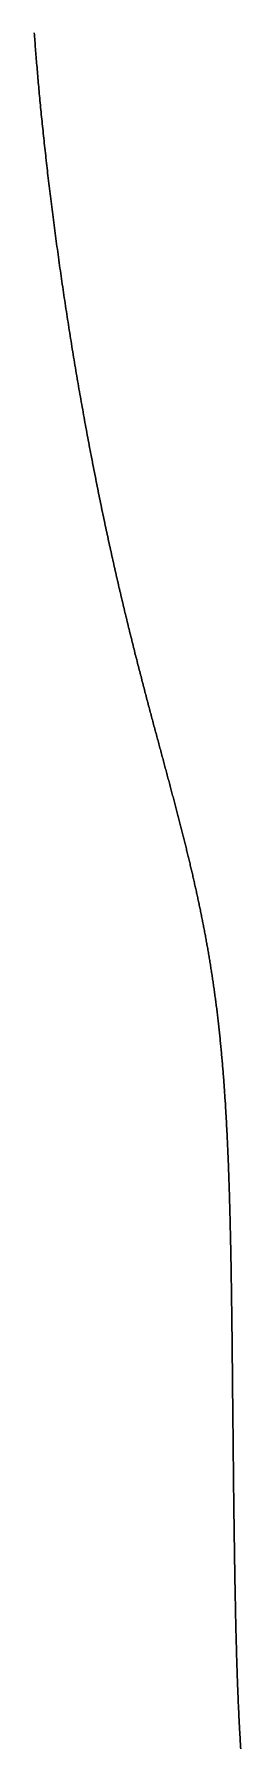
# Model space of a CAD drawing. Header units: inches. Extents: x 130170 to 284068, y 377793 to 804530.
# Drawn here: x 253693.4 to 253701.9, y 737990.1 to 738060.6 of the extents above; entities that cross this region are included whole.
import ezdxf

# ---------------------------------------------------------------- set-up
doc = ezdxf.new("R2010")
doc.units = ezdxf.units.IN
doc.header["$MEASUREMENT"] = 0
doc.layers.add('muni_il', color=7, linetype='Continuous')

msp = doc.modelspace()

# ---------------------------------------------------------------- linework, layer by layer
at = {"layer": 'muni_il'}
for points in [[(253693.411, 738060.685), (253693.417, 738060.605), (253693.422, 738060.525), (253693.428, 738060.444), (253693.434, 738060.363), (253693.441, 738060.281), (253693.447, 738060.199), (253693.453, 738060.117), (253693.46, 738060.034), (253693.466, 738059.95), (253693.473, 738059.866), (253693.479, 738059.782), (253693.486, 738059.697), (253693.493, 738059.611), (253693.5, 738059.526), (253693.507, 738059.439), (253693.514, 738059.353), (253693.522, 738059.265), (253693.529, 738059.178), (253693.537, 738059.09), (253693.544, 738059.001), (253693.552, 738058.912), (253693.56, 738058.823), (253693.568, 738058.733), (253693.576, 738058.643), (253693.584, 738058.552), (253693.592, 738058.461), (253693.6, 738058.369), (253693.609, 738058.277), (253693.617, 738058.184), (253693.626, 738058.092), (253693.635, 738057.998), (253693.644, 738057.905), (253693.653, 738057.81), (253693.662, 738057.716), (253693.671, 738057.621), (253693.68, 738057.525), (253693.69, 738057.43), (253693.699, 738057.334), (253693.709, 738057.237), (253693.718, 738057.14), (253693.728, 738057.043), (253693.738, 738056.945), (253693.748, 738056.847), (253693.758, 738056.748), (253693.769, 738056.649), (253693.779, 738056.55), (253693.79, 738056.451), (253693.8, 738056.35), (253693.811, 738056.25), (253693.822, 738056.149), (253693.833, 738056.049), (253693.844, 738055.947), (253693.855, 738055.845), (253693.866, 738055.743), (253693.878, 738055.641), (253693.889, 738055.538), (253693.901, 738055.435), (253693.912, 738055.332), (253693.924, 738055.228), (253693.936, 738055.124), (253693.948, 738055.02), (253693.96, 738054.916), (253693.973, 738054.811), (253693.985, 738054.706), (253693.997, 738054.6), (253694.01, 738054.495), (253694.023, 738054.389), (253694.036, 738054.283), (253694.048, 738054.176), (253694.061, 738054.07), (253694.075, 738053.963), (253694.088, 738053.856), (253694.101, 738053.748), (253694.114, 738053.641), (253694.128, 738053.533), (253694.142, 738053.425), (253694.155, 738053.317), (253694.169, 738053.208), (253694.183, 738053.1), (253694.197, 738052.991), (253694.211, 738052.882), (253694.225, 738052.773), (253694.24, 738052.663), (253694.254, 738052.554), (253694.269, 738052.444), (253694.283, 738052.334), (253694.298, 738052.224), (253694.313, 738052.114), (253694.328, 738052.004), (253694.343, 738051.894), (253694.358, 738051.783), (253694.373, 738051.673), (253694.388, 738051.562), (253694.404, 738051.452), (253694.419, 738051.341), (253694.435, 738051.23), (253694.45, 738051.119), (253694.466, 738051.008), (253694.482, 738050.897), (253694.498, 738050.785), (253694.514, 738050.674), (253694.53, 738050.563), (253694.546, 738050.452), (253694.562, 738050.34), (253694.578, 738050.229), (253694.595, 738050.118), (253694.611, 738050.006), (253694.628, 738049.895), (253694.644, 738049.783), (253694.661, 738049.672), (253694.678, 738049.56), (253694.695, 738049.449), (253694.712, 738049.338), (253694.729, 738049.226), (253694.746, 738049.115), (253694.763, 738049.004), (253694.78, 738048.893), (253694.797, 738048.782), (253694.815, 738048.671), (253694.832, 738048.56), (253694.849, 738048.449), (253694.867, 738048.338), (253694.885, 738048.227), (253694.902, 738048.116), (253694.92, 738048.006), (253694.938, 738047.895), (253694.956, 738047.785), (253694.974, 738047.675), (253694.992, 738047.565), (253695.009, 738047.455), (253695.028, 738047.345), (253695.046, 738047.235), (253695.064, 738047.126), (253695.082, 738047.016), (253695.1, 738046.907), (253695.119, 738046.798), (253695.137, 738046.689), (253695.156, 738046.58), (253695.174, 738046.471), (253695.193, 738046.363), (253695.211, 738046.255), (253695.23, 738046.147), (253695.248, 738046.039), (253695.267, 738045.931), (253695.286, 738045.823), (253695.304, 738045.716), (253695.323, 738045.609), (253695.342, 738045.502), (253695.361, 738045.396), (253695.38, 738045.289), (253695.399, 738045.183), (253695.418, 738045.077), (253695.437, 738044.971), (253695.456, 738044.866), (253695.475, 738044.761), (253695.494, 738044.656), (253695.513, 738044.551), (253695.532, 738044.446), (253695.551, 738044.342), (253695.571, 738044.238), (253695.59, 738044.135), (253695.609, 738044.031), (253695.628, 738043.928), (253695.648, 738043.825), (253695.667, 738043.722), (253695.686, 738043.62), (253695.706, 738043.518), (253695.725, 738043.416), (253695.745, 738043.315), (253695.764, 738043.213), (253695.783, 738043.112), (253695.803, 738043.012), (253695.822, 738042.911), (253695.842, 738042.811), (253695.861, 738042.712), (253695.881, 738042.612), (253695.9, 738042.513), (253695.92, 738042.414), (253695.939, 738042.316), (253695.959, 738042.217), (253695.978, 738042.12), (253695.998, 738042.022), (253696.017, 738041.925), (253696.037, 738041.828), (253696.056, 738041.731), (253696.076, 738041.635), (253696.095, 738041.539), (253696.115, 738041.443), (253696.135, 738041.348), (253696.154, 738041.253), (253696.174, 738041.158), (253696.193, 738041.064), (253696.213, 738040.97), (253696.232, 738040.876), (253696.252, 738040.782), (253696.272, 738040.689), (253696.291, 738040.597), (253696.311, 738040.504), (253696.33, 738040.412), (253696.35, 738040.32), (253696.369, 738040.229), (253696.389, 738040.138), (253696.408, 738040.047), (253696.428, 738039.957), (253696.447, 738039.866), (253696.467, 738039.777), (253696.486, 738039.687), (253696.506, 738039.598), (253696.525, 738039.509), (253696.545, 738039.421), (253696.564, 738039.333), (253696.583, 738039.245), (253696.603, 738039.158), (253696.622, 738039.07), (253696.641, 738038.984), (253696.661, 738038.897), (253696.68, 738038.811), (253696.7, 738038.725), (253696.719, 738038.64), (253696.738, 738038.555), (253696.757, 738038.47), (253696.777, 738038.385), (253696.796, 738038.301), (253696.815, 738038.217), (253696.834, 738038.134), (253696.853, 738038.05), (253696.873, 738037.967), (253696.892, 738037.885), (253696.911, 738037.803), (253696.93, 738037.72), (253696.949, 738037.639), (253696.968, 738037.557), (253696.987, 738037.477), (253697.006, 738037.396), (253697.025, 738037.315), (253697.044, 738037.235), (253697.063, 738037.155), (253697.082, 738037.076), (253697.101, 738036.997), (253697.12, 738036.918), (253697.138, 738036.839), (253697.157, 738036.761), (253697.176, 738036.683), (253697.195, 738036.605), (253697.214, 738036.528), (253697.232, 738036.451), (253697.251, 738036.374), (253697.27, 738036.298), (253697.288, 738036.221), (253697.307, 738036.145), (253697.325, 738036.07), (253697.344, 738035.994), (253697.362, 738035.919), (253697.381, 738035.844), (253697.4, 738035.77), (253697.418, 738035.696), (253697.436, 738035.622), (253697.455, 738035.548), (253697.473, 738035.475), (253697.491, 738035.401), (253697.51, 738035.328), (253697.528, 738035.256), (253697.546, 738035.183), (253697.564, 738035.111), (253697.582, 738035.039), (253697.601, 738034.968), (253697.619, 738034.897), (253697.637, 738034.825), (253697.655, 738034.755), (253697.673, 738034.684), (253697.691, 738034.614), (253697.709, 738034.544), (253697.727, 738034.474), (253697.745, 738034.404), (253697.762, 738034.335), (253697.78, 738034.266), (253697.798, 738034.197), (253697.816, 738034.128), (253697.833, 738034.06), (253697.851, 738033.992), (253697.869, 738033.924), (253697.886, 738033.856), (253697.904, 738033.789), (253697.921, 738033.721), (253697.939, 738033.654), (253697.956, 738033.588), (253697.974, 738033.521), (253697.991, 738033.455), (253698.009, 738033.389), (253698.026, 738033.323), (253698.043, 738033.257), (253698.06, 738033.191), (253698.078, 738033.126), (253698.095, 738033.061), (253698.112, 738032.996), (253698.129, 738032.931), (253698.146, 738032.867), (253698.163, 738032.803), (253698.18, 738032.739), (253698.197, 738032.675), (253698.214, 738032.611), (253698.231, 738032.548), (253698.248, 738032.484), (253698.265, 738032.421), (253698.281, 738032.358), (253698.298, 738032.296), (253698.315, 738032.233), (253698.331, 738032.171), (253698.348, 738032.109), (253698.365, 738032.047), (253698.381, 738031.985), (253698.398, 738031.923), (253698.414, 738031.862), (253698.43, 738031.8), (253698.447, 738031.739), (253698.463, 738031.678), (253698.48, 738031.618), (253698.496, 738031.557), (253698.512, 738031.497), (253698.528, 738031.436), (253698.544, 738031.376), (253698.561, 738031.316), (253698.577, 738031.256), (253698.593, 738031.197), (253698.609, 738031.137), (253698.625, 738031.078), (253698.64, 738031.019), (253698.656, 738030.96), (253698.672, 738030.901), (253698.688, 738030.842), (253698.704, 738030.784), (253698.719, 738030.725), (253698.735, 738030.667), (253698.751, 738030.609), (253698.766, 738030.551), (253698.782, 738030.493), (253698.797, 738030.435), (253698.813, 738030.377), (253698.828, 738030.32), (253698.843, 738030.263), (253698.859, 738030.205), (253698.874, 738030.148), (253698.889, 738030.092), (253698.904, 738030.035), (253698.919, 738029.978), (253698.935, 738029.921), (253698.95, 738029.865), (253698.965, 738029.809), (253698.98, 738029.752), (253698.995, 738029.696), (253699.009, 738029.64), (253699.024, 738029.584), (253699.039, 738029.529), (253699.054, 738029.473), (253699.069, 738029.418), (253699.083, 738029.362), (253699.098, 738029.307), (253699.113, 738029.252), (253699.127, 738029.197), (253699.142, 738029.142), (253699.156, 738029.087), (253699.171, 738029.032), (253699.185, 738028.977), (253699.199, 738028.923), (253699.214, 738028.868), (253699.228, 738028.814), (253699.242, 738028.759), (253699.256, 738028.705), (253699.27, 738028.651), (253699.284, 738028.597), (253699.298, 738028.543), (253699.312, 738028.489), (253699.326, 738028.436), (253699.34, 738028.382), (253699.354, 738028.328), (253699.368, 738028.275), (253699.382, 738028.221), (253699.395, 738028.168), (253699.409, 738028.115), (253699.423, 738028.061), (253699.436, 738028.008), (253699.45, 738027.955), (253699.463, 738027.902), (253699.477, 738027.849), (253699.49, 738027.796), (253699.504, 738027.743), (253699.517, 738027.691), (253699.53, 738027.638), (253699.544, 738027.585), (253699.557, 738027.533), (253699.57, 738027.48), (253699.583, 738027.428), (253699.596, 738027.375), (253699.609, 738027.323), (253699.622, 738027.271), (253699.635, 738027.218), (253699.648, 738027.166), (253699.661, 738027.114), (253699.674, 738027.062), (253699.686, 738027.01), (253699.699, 738026.958), (253699.712, 738026.906), (253699.724, 738026.854), (253699.737, 738026.802), (253699.749, 738026.75), (253699.762, 738026.698), (253699.774, 738026.647), (253699.787, 738026.595), (253699.799, 738026.543), (253699.812, 738026.491), (253699.824, 738026.44), (253699.836, 738026.388), (253699.848, 738026.336), (253699.86, 738026.285), (253699.873, 738026.233), (253699.885, 738026.182), (253699.897, 738026.13), (253699.908, 738026.079), (253699.921, 738026.027), (253699.932, 738025.975), (253699.944, 738025.924), (253699.956, 738025.873), (253699.968, 738025.821), (253699.98, 738025.77), (253699.991, 738025.718), (253700.003, 738025.667), (253700.014, 738025.615), (253700.026, 738025.564), (253700.037, 738025.512), (253700.049, 738025.461), (253700.06, 738025.409), (253700.072, 738025.358), (253700.083, 738025.306), (253700.094, 738025.255), (253700.106, 738025.203), (253700.117, 738025.152), (253700.128, 738025.1), (253700.139, 738025.049), (253700.15, 738024.997), (253700.161, 738024.945), (253700.172, 738024.894), (253700.183, 738024.842), (253700.194, 738024.791), (253700.205, 738024.739), (253700.215, 738024.687), (253700.226, 738024.636), (253700.237, 738024.584), (253700.248, 738024.532), (253700.258, 738024.48), (253700.269, 738024.428), (253700.279, 738024.376), (253700.29, 738024.324), (253700.3, 738024.272), (253700.311, 738024.22), (253700.321, 738024.168), (253700.332, 738024.116), (253700.342, 738024.064), (253700.352, 738024.012), (253700.362, 738023.959), (253700.372, 738023.907), (253700.383, 738023.855), (253700.393, 738023.802), (253700.403, 738023.75), (253700.413, 738023.697), (253700.423, 738023.644), (253700.432, 738023.592), (253700.442, 738023.539), (253700.452, 738023.486), (253700.462, 738023.433), (253700.472, 738023.38), (253700.481, 738023.327), (253700.491, 738023.274), (253700.5, 738023.221), (253700.51, 738023.167), (253700.519, 738023.114), (253700.529, 738023.061), (253700.538, 738023.007), (253700.548, 738022.953), (253700.557, 738022.9), (253700.566, 738022.846), (253700.575, 738022.792), (253700.585, 738022.738), (253700.594, 738022.684), (253700.603, 738022.63), (253700.612, 738022.576), (253700.621, 738022.521), (253700.63, 738022.467), (253700.639, 738022.412), (253700.648, 738022.357), (253700.656, 738022.303), (253700.665, 738022.248), (253700.674, 738022.193), (253700.683, 738022.137), (253700.691, 738022.082), (253700.7, 738022.027), (253700.709, 738021.971), (253700.717, 738021.916), (253700.726, 738021.86), (253700.734, 738021.804), (253700.742, 738021.748), (253700.751, 738021.692), (253700.759, 738021.636), (253700.767, 738021.579), (253700.775, 738021.523), (253700.784, 738021.466), (253700.792, 738021.409), (253700.8, 738021.352), (253700.808, 738021.295), (253700.816, 738021.238), (253700.824, 738021.181), (253700.831, 738021.123), (253700.839, 738021.066), (253700.847, 738021.008), (253700.855, 738020.95), (253700.862, 738020.892), (253700.87, 738020.833), (253700.878, 738020.775), (253700.885, 738020.716), (253700.893, 738020.658), (253700.9, 738020.599), (253700.908, 738020.54), (253700.915, 738020.481), (253700.922, 738020.421), (253700.929, 738020.362), (253700.937, 738020.302), (253700.944, 738020.242), (253700.951, 738020.182), (253700.958, 738020.122), (253700.965, 738020.061), (253700.972, 738020), (253700.979, 738019.94), (253700.986, 738019.879), (253700.993, 738019.818), (253700.999, 738019.756), (253701.006, 738019.695), (253701.013, 738019.633), (253701.019, 738019.571), (253701.026, 738019.509), (253701.033, 738019.447), (253701.039, 738019.384), (253701.045, 738019.321), (253701.052, 738019.259), (253701.058, 738019.195), (253701.064, 738019.132), (253701.071, 738019.069), (253701.077, 738019.005), (253701.083, 738018.941), (253701.089, 738018.877), (253701.095, 738018.813), (253701.101, 738018.748), (253701.107, 738018.684), (253701.113, 738018.619), (253701.119, 738018.554), (253701.125, 738018.488), (253701.131, 738018.423), (253701.136, 738018.357), (253701.142, 738018.291), (253701.147, 738018.225), (253701.153, 738018.158), (253701.159, 738018.092), (253701.164, 738018.025), (253701.169, 738017.958), (253701.175, 738017.891), (253701.18, 738017.823), (253701.185, 738017.755), (253701.191, 738017.687), (253701.196, 738017.619), (253701.201, 738017.551), (253701.206, 738017.482), (253701.211, 738017.413), (253701.216, 738017.344), (253701.221, 738017.275), (253701.226, 738017.205), (253701.231, 738017.136), (253701.236, 738017.066), (253701.24, 738016.995), (253701.245, 738016.925), (253701.25, 738016.854), (253701.254, 738016.783), (253701.259, 738016.712), (253701.264, 738016.641), (253701.268, 738016.569), (253701.272, 738016.497), (253701.277, 738016.425), (253701.281, 738016.353), (253701.285, 738016.281), (253701.29, 738016.208), (253701.294, 738016.135), (253701.298, 738016.062), (253701.302, 738015.988), (253701.306, 738015.914), (253701.31, 738015.841), (253701.314, 738015.766), (253701.318, 738015.692), (253701.322, 738015.618), (253701.326, 738015.543), (253701.33, 738015.468), (253701.333, 738015.392), (253701.337, 738015.317), (253701.341, 738015.241), (253701.344, 738015.165), (253701.348, 738015.089), (253701.352, 738015.013), (253701.355, 738014.936), (253701.359, 738014.859), (253701.362, 738014.782), (253701.365, 738014.705), (253701.369, 738014.627), (253701.372, 738014.549), (253701.375, 738014.472), (253701.378, 738014.393), (253701.382, 738014.315), (253701.385, 738014.237), (253701.388, 738014.158), (253701.391, 738014.079), (253701.394, 738013.999), (253701.397, 738013.92), (253701.4, 738013.84), (253701.403, 738013.761), (253701.405, 738013.681), (253701.408, 738013.6), (253701.411, 738013.52), (253701.414, 738013.439), (253701.416, 738013.358), (253701.419, 738013.277), (253701.422, 738013.196), (253701.424, 738013.115), (253701.427, 738013.033), (253701.429, 738012.951), (253701.432, 738012.869), (253701.434, 738012.787), (253701.437, 738012.705), (253701.439, 738012.622), (253701.441, 738012.54), (253701.444, 738012.457), (253701.446, 738012.374), (253701.448, 738012.291), (253701.451, 738012.207), (253701.453, 738012.124), (253701.455, 738012.04), (253701.457, 738011.956), (253701.459, 738011.872), (253701.461, 738011.788), (253701.463, 738011.704), (253701.465, 738011.62), (253701.467, 738011.535), (253701.469, 738011.45), (253701.471, 738011.365), (253701.473, 738011.28), (253701.475, 738011.195), (253701.477, 738011.11), (253701.479, 738011.025), (253701.48, 738010.939), (253701.482, 738010.854), (253701.484, 738010.768), (253701.486, 738010.682), (253701.487, 738010.596), (253701.489, 738010.51), (253701.491, 738010.424), (253701.492, 738010.338), (253701.494, 738010.251), (253701.495, 738010.165), (253701.497, 738010.079), (253701.499, 738009.992), (253701.5, 738009.905), (253701.501, 738009.819), (253701.503, 738009.732), (253701.504, 738009.645), (253701.506, 738009.558), (253701.507, 738009.471), (253701.509, 738009.384), (253701.51, 738009.297), (253701.511, 738009.209), (253701.513, 738009.122), (253701.514, 738009.035), (253701.515, 738008.948), (253701.516, 738008.86), (253701.518, 738008.773), (253701.519, 738008.686), (253701.52, 738008.598), (253701.521, 738008.511), (253701.523, 738008.423), (253701.524, 738008.336), (253701.525, 738008.248), (253701.526, 738008.161), (253701.527, 738008.074), (253701.528, 738007.986), (253701.529, 738007.899), (253701.531, 738007.811), (253701.532, 738007.724), (253701.533, 738007.636), (253701.534, 738007.549), (253701.535, 738007.462), (253701.536, 738007.374), (253701.537, 738007.287), (253701.538, 738007.2), (253701.539, 738007.113), (253701.54, 738007.025), (253701.541, 738006.938), (253701.542, 738006.851), (253701.543, 738006.764), (253701.544, 738006.677), (253701.545, 738006.591), (253701.546, 738006.504), (253701.547, 738006.417), (253701.547, 738006.33), (253701.548, 738006.244), (253701.549, 738006.157), (253701.55, 738006.071), (253701.551, 738005.985), (253701.552, 738005.899), (253701.553, 738005.812), (253701.554, 738005.727), (253701.555, 738005.641), (253701.555, 738005.555), (253701.556, 738005.469), (253701.557, 738005.384), (253701.558, 738005.299), (253701.559, 738005.213), (253701.56, 738005.128), (253701.561, 738005.043), (253701.561, 738004.958), (253701.562, 738004.874), (253701.563, 738004.789), (253701.564, 738004.705), (253701.565, 738004.62), (253701.565, 738004.536), (253701.566, 738004.452), (253701.567, 738004.368), (253701.568, 738004.285), (253701.569, 738004.201), (253701.57, 738004.118), (253701.57, 738004.035), (253701.571, 738003.952), (253701.572, 738003.869), (253701.573, 738003.786), (253701.574, 738003.704), (253701.575, 738003.622), (253701.575, 738003.539), (253701.576, 738003.457), (253701.577, 738003.376), (253701.578, 738003.294), (253701.579, 738003.213), (253701.579, 738003.132), (253701.58, 738003.051), (253701.581, 738002.97), (253701.582, 738002.89), (253701.583, 738002.81), (253701.583, 738002.729), (253701.584, 738002.649), (253701.585, 738002.57), (253701.586, 738002.49), (253701.587, 738002.411), (253701.588, 738002.332), (253701.588, 738002.253), (253701.589, 738002.175), (253701.59, 738002.096), (253701.591, 738002.018), (253701.592, 738001.94), (253701.593, 738001.863), (253701.593, 738001.785), (253701.594, 738001.708), (253701.595, 738001.631), (253701.596, 738001.554), (253701.597, 738001.478), (253701.598, 738001.401), (253701.598, 738001.325), (253701.599, 738001.249), (253701.6, 738001.174), (253701.601, 738001.098), (253701.602, 738001.023), (253701.603, 738000.948), (253701.604, 738000.874), (253701.604, 738000.799), (253701.605, 738000.725), (253701.606, 738000.651), (253701.607, 738000.577), (253701.608, 738000.504), (253701.609, 738000.431), (253701.61, 738000.358), (253701.611, 738000.285), (253701.611, 738000.212), (253701.612, 738000.14), (253701.613, 738000.068), (253701.614, 737999.996), (253701.615, 737999.925), (253701.616, 737999.853), (253701.617, 737999.782), (253701.618, 737999.711), (253701.619, 737999.64), (253701.62, 737999.57), (253701.621, 737999.5), (253701.621, 737999.43), (253701.622, 737999.36), (253701.623, 737999.291), (253701.624, 737999.221), (253701.625, 737999.152), (253701.626, 737999.083), (253701.627, 737999.015), (253701.628, 737998.946), (253701.629, 737998.878), (253701.63, 737998.81), (253701.631, 737998.743), (253701.632, 737998.675), (253701.633, 737998.608), (253701.634, 737998.541), (253701.635, 737998.474), (253701.636, 737998.407), (253701.637, 737998.34), (253701.638, 737998.274), (253701.639, 737998.208), (253701.64, 737998.142), (253701.641, 737998.077), (253701.642, 737998.011), (253701.643, 737997.946), (253701.644, 737997.881), (253701.645, 737997.816), (253701.646, 737997.751), (253701.647, 737997.686), (253701.648, 737997.622), (253701.649, 737997.558), (253701.65, 737997.494), (253701.651, 737997.43), (253701.652, 737997.366), (253701.653, 737997.303), (253701.654, 737997.239), (253701.655, 737997.176), (253701.656, 737997.113), (253701.658, 737997.05), (253701.659, 737996.988), (253701.66, 737996.925), (253701.661, 737996.863), (253701.662, 737996.8), (253701.663, 737996.738), (253701.664, 737996.676), (253701.665, 737996.614), (253701.666, 737996.553), (253701.668, 737996.491), (253701.669, 737996.43), (253701.67, 737996.368), (253701.671, 737996.307), (253701.672, 737996.246), (253701.673, 737996.185), (253701.675, 737996.124), (253701.676, 737996.063), (253701.677, 737996.002), (253701.678, 737995.942), (253701.68, 737995.881), (253701.681, 737995.821), (253701.682, 737995.76), (253701.683, 737995.7), (253701.685, 737995.64), (253701.686, 737995.58), (253701.687, 737995.52), (253701.688, 737995.46), (253701.69, 737995.4), (253701.691, 737995.34), (253701.692, 737995.28), (253701.694, 737995.22), (253701.695, 737995.161), (253701.696, 737995.101), (253701.698, 737995.041), (253701.699, 737994.982), (253701.701, 737994.922), (253701.702, 737994.863), (253701.704, 737994.803), (253701.705, 737994.744), (253701.707, 737994.684), (253701.708, 737994.625), (253701.71, 737994.565), (253701.711, 737994.506), (253701.713, 737994.446), (253701.714, 737994.387), (253701.716, 737994.327), (253701.718, 737994.267), (253701.719, 737994.208), (253701.721, 737994.148), (253701.722, 737994.089), (253701.724, 737994.029), (253701.726, 737993.969), (253701.728, 737993.91), (253701.729, 737993.85), (253701.731, 737993.79), (253701.733, 737993.73), (253701.735, 737993.67), (253701.736, 737993.61), (253701.738, 737993.55), (253701.74, 737993.49), (253701.742, 737993.43), (253701.744, 737993.37), (253701.746, 737993.309), (253701.748, 737993.249), (253701.75, 737993.188), (253701.752, 737993.127), (253701.754, 737993.067), (253701.757, 737993.006), (253701.759, 737992.945), (253701.761, 737992.884), (253701.763, 737992.822), (253701.765, 737992.761), (253701.768, 737992.699), (253701.77, 737992.638), (253701.772, 737992.576), (253701.775, 737992.514), (253701.777, 737992.452), (253701.779, 737992.39), (253701.782, 737992.327), (253701.785, 737992.265), (253701.787, 737992.202), (253701.79, 737992.139), (253701.792, 737992.076), (253701.795, 737992.013), (253701.798, 737991.949), (253701.801, 737991.886), (253701.804, 737991.822), (253701.806, 737991.758), (253701.809, 737991.694), (253701.812, 737991.629), (253701.815, 737991.565), (253701.818, 737991.5), (253701.821, 737991.435), (253701.825, 737991.369), (253701.828, 737991.304), (253701.831, 737991.238), (253701.834, 737991.172), (253701.838, 737991.106), (253701.841, 737991.039), (253701.845, 737990.973), (253701.848, 737990.906), (253701.852, 737990.839), (253701.856, 737990.771), (253701.859, 737990.703), (253701.863, 737990.635), (253701.867, 737990.567), (253701.871, 737990.498), (253701.875, 737990.429), (253701.879, 737990.36), (253701.883, 737990.291), (253701.887, 737990.221), (253701.891, 737990.151), (253701.895, 737990.08)], [(253701.895, 737990.08), (253701.891, 737990.151), (253701.887, 737990.221), (253701.883, 737990.291), (253701.879, 737990.36), (253701.875, 737990.429), (253701.871, 737990.498), (253701.867, 737990.567), (253701.863, 737990.635), (253701.859, 737990.703), (253701.856, 737990.771), (253701.852, 737990.839), (253701.848, 737990.906), (253701.845, 737990.973), (253701.841, 737991.039), (253701.838, 737991.106), (253701.834, 737991.172), (253701.831, 737991.238), (253701.828, 737991.304), (253701.825, 737991.369), (253701.821, 737991.435), (253701.818, 737991.5), (253701.815, 737991.565), (253701.812, 737991.629), (253701.809, 737991.694), (253701.806, 737991.758), (253701.804, 737991.822), (253701.801, 737991.886), (253701.798, 737991.949), (253701.795, 737992.013), (253701.792, 737992.076), (253701.79, 737992.139), (253701.787, 737992.202), (253701.785, 737992.265), (253701.782, 737992.327), (253701.779, 737992.39), (253701.777, 737992.452), (253701.775, 737992.514), (253701.772, 737992.576), (253701.77, 737992.638), (253701.768, 737992.699), (253701.765, 737992.761), (253701.763, 737992.822), (253701.761, 737992.884), (253701.759, 737992.945), (253701.757, 737993.006), (253701.754, 737993.067), (253701.752, 737993.127), (253701.75, 737993.188), (253701.748, 737993.249), (253701.746, 737993.309), (253701.744, 737993.37), (253701.742, 737993.43), (253701.74, 737993.49), (253701.738, 737993.55), (253701.736, 737993.61), (253701.735, 737993.67), (253701.733, 737993.73), (253701.731, 737993.79), (253701.729, 737993.85), (253701.728, 737993.91), (253701.726, 737993.969), (253701.724, 737994.029), (253701.722, 737994.089), (253701.721, 737994.148), (253701.719, 737994.208), (253701.718, 737994.267), (253701.716, 737994.327), (253701.714, 737994.387), (253701.713, 737994.446), (253701.711, 737994.506), (253701.71, 737994.565), (253701.708, 737994.625), (253701.707, 737994.684), (253701.705, 737994.744), (253701.704, 737994.803), (253701.702, 737994.863), (253701.701, 737994.922), (253701.699, 737994.982), (253701.698, 737995.041), (253701.696, 737995.101), (253701.695, 737995.161), (253701.694, 737995.22), (253701.692, 737995.28), (253701.691, 737995.34), (253701.69, 737995.4), (253701.688, 737995.46), (253701.687, 737995.52), (253701.686, 737995.58), (253701.685, 737995.64), (253701.683, 737995.7), (253701.682, 737995.76), (253701.681, 737995.821), (253701.68, 737995.881), (253701.678, 737995.942), (253701.677, 737996.002), (253701.676, 737996.063), (253701.675, 737996.124), (253701.673, 737996.185), (253701.672, 737996.246), (253701.671, 737996.307), (253701.67, 737996.368), (253701.669, 737996.43), (253701.668, 737996.491), (253701.666, 737996.553), (253701.665, 737996.614), (253701.664, 737996.676), (253701.663, 737996.738), (253701.662, 737996.8), (253701.661, 737996.863), (253701.66, 737996.925), (253701.659, 737996.988), (253701.658, 737997.05), (253701.656, 737997.113), (253701.655, 737997.176), (253701.654, 737997.239), (253701.653, 737997.303), (253701.652, 737997.366), (253701.651, 737997.43), (253701.65, 737997.494), (253701.649, 737997.558), (253701.648, 737997.622), (253701.647, 737997.686), (253701.646, 737997.751), (253701.645, 737997.816), (253701.644, 737997.881), (253701.643, 737997.946), (253701.642, 737998.011), (253701.641, 737998.077), (253701.64, 737998.142), (253701.639, 737998.208), (253701.638, 737998.274), (253701.637, 737998.34), (253701.636, 737998.407), (253701.635, 737998.474), (253701.634, 737998.541), (253701.633, 737998.608), (253701.632, 737998.675), (253701.631, 737998.743), (253701.63, 737998.81), (253701.629, 737998.878), (253701.628, 737998.946), (253701.627, 737999.015), (253701.626, 737999.083), (253701.625, 737999.152), (253701.624, 737999.221), (253701.623, 737999.291), (253701.622, 737999.36), (253701.621, 737999.43), (253701.621, 737999.5), (253701.62, 737999.57), (253701.619, 737999.64), (253701.618, 737999.711), (253701.617, 737999.782), (253701.616, 737999.853), (253701.615, 737999.925), (253701.614, 737999.996), (253701.613, 738000.068), (253701.612, 738000.14), (253701.611, 738000.212), (253701.611, 738000.285), (253701.61, 738000.358), (253701.609, 738000.431), (253701.608, 738000.504), (253701.607, 738000.577), (253701.606, 738000.651), (253701.605, 738000.725), (253701.604, 738000.799), (253701.604, 738000.874), (253701.603, 738000.948), (253701.602, 738001.023), (253701.601, 738001.098), (253701.6, 738001.174), (253701.599, 738001.249), (253701.598, 738001.325), (253701.598, 738001.401), (253701.597, 738001.478), (253701.596, 738001.554), (253701.595, 738001.631), (253701.594, 738001.708), (253701.593, 738001.785), (253701.593, 738001.863), (253701.592, 738001.94), (253701.591, 738002.018), (253701.59, 738002.096), (253701.589, 738002.175), (253701.588, 738002.253), (253701.588, 738002.332), (253701.587, 738002.411), (253701.586, 738002.49), (253701.585, 738002.57), (253701.584, 738002.649), (253701.583, 738002.729), (253701.583, 738002.81), (253701.582, 738002.89), (253701.581, 738002.97), (253701.58, 738003.051), (253701.579, 738003.132), (253701.579, 738003.213), (253701.578, 738003.294), (253701.577, 738003.376), (253701.576, 738003.457), (253701.575, 738003.539), (253701.575, 738003.622), (253701.574, 738003.704), (253701.573, 738003.786), (253701.572, 738003.869), (253701.571, 738003.952), (253701.57, 738004.035), (253701.57, 738004.118), (253701.569, 738004.201), (253701.568, 738004.285), (253701.567, 738004.368), (253701.566, 738004.452), (253701.565, 738004.536), (253701.565, 738004.62), (253701.564, 738004.705), (253701.563, 738004.789), (253701.562, 738004.874), (253701.561, 738004.958), (253701.561, 738005.043), (253701.56, 738005.128), (253701.559, 738005.213), (253701.558, 738005.299), (253701.557, 738005.384), (253701.556, 738005.469), (253701.555, 738005.555), (253701.555, 738005.641), (253701.554, 738005.727), (253701.553, 738005.812), (253701.552, 738005.899), (253701.551, 738005.985), (253701.55, 738006.071), (253701.549, 738006.157), (253701.548, 738006.244), (253701.547, 738006.33), (253701.547, 738006.417), (253701.546, 738006.504), (253701.545, 738006.591), (253701.544, 738006.677), (253701.543, 738006.764), (253701.542, 738006.851), (253701.541, 738006.938), (253701.54, 738007.025), (253701.539, 738007.113), (253701.538, 738007.2), (253701.537, 738007.287), (253701.536, 738007.374), (253701.535, 738007.462), (253701.534, 738007.549), (253701.533, 738007.636), (253701.532, 738007.724), (253701.531, 738007.811), (253701.529, 738007.899), (253701.528, 738007.986), (253701.527, 738008.074), (253701.526, 738008.161), (253701.525, 738008.248), (253701.524, 738008.336), (253701.523, 738008.423), (253701.521, 738008.511), (253701.52, 738008.598), (253701.519, 738008.686), (253701.518, 738008.773), (253701.516, 738008.86), (253701.515, 738008.948), (253701.514, 738009.035), (253701.513, 738009.122), (253701.511, 738009.209), (253701.51, 738009.297), (253701.509, 738009.384), (253701.507, 738009.471), (253701.506, 738009.558), (253701.504, 738009.645), (253701.503, 738009.732), (253701.501, 738009.819), (253701.5, 738009.905), (253701.499, 738009.992), (253701.497, 738010.079), (253701.495, 738010.165), (253701.494, 738010.251), (253701.492, 738010.338), (253701.491, 738010.424), (253701.489, 738010.51), (253701.487, 738010.596), (253701.486, 738010.682), (253701.484, 738010.768), (253701.482, 738010.854), (253701.48, 738010.939), (253701.479, 738011.025), (253701.477, 738011.11), (253701.475, 738011.195), (253701.473, 738011.28), (253701.471, 738011.365), (253701.469, 738011.45), (253701.467, 738011.535), (253701.465, 738011.62), (253701.463, 738011.704), (253701.461, 738011.788), (253701.459, 738011.872), (253701.457, 738011.956), (253701.455, 738012.04), (253701.453, 738012.124), (253701.451, 738012.207), (253701.448, 738012.291), (253701.446, 738012.374), (253701.444, 738012.457), (253701.441, 738012.54), (253701.439, 738012.622), (253701.437, 738012.705), (253701.434, 738012.787), (253701.432, 738012.869), (253701.429, 738012.951), (253701.427, 738013.033), (253701.424, 738013.115), (253701.422, 738013.196), (253701.419, 738013.277), (253701.416, 738013.358), (253701.414, 738013.439), (253701.411, 738013.52), (253701.408, 738013.6), (253701.405, 738013.681), (253701.403, 738013.761), (253701.4, 738013.84), (253701.397, 738013.92), (253701.394, 738013.999), (253701.391, 738014.079), (253701.388, 738014.158), (253701.385, 738014.237), (253701.382, 738014.315), (253701.378, 738014.393), (253701.375, 738014.472), (253701.372, 738014.549), (253701.369, 738014.627), (253701.365, 738014.705), (253701.362, 738014.782), (253701.359, 738014.859), (253701.355, 738014.936), (253701.352, 738015.013), (253701.348, 738015.089), (253701.344, 738015.165), (253701.341, 738015.241), (253701.337, 738015.317), (253701.333, 738015.392), (253701.33, 738015.468), (253701.326, 738015.543), (253701.322, 738015.618), (253701.318, 738015.692), (253701.314, 738015.766), (253701.31, 738015.841), (253701.306, 738015.914), (253701.302, 738015.988), (253701.298, 738016.062), (253701.294, 738016.135), (253701.29, 738016.208), (253701.285, 738016.281), (253701.281, 738016.353), (253701.277, 738016.425), (253701.272, 738016.497), (253701.268, 738016.569), (253701.264, 738016.641), (253701.259, 738016.712), (253701.254, 738016.783), (253701.25, 738016.854), (253701.245, 738016.925), (253701.24, 738016.995), (253701.236, 738017.066), (253701.231, 738017.136), (253701.226, 738017.205), (253701.221, 738017.275), (253701.216, 738017.344), (253701.211, 738017.413), (253701.206, 738017.482), (253701.201, 738017.551), (253701.196, 738017.619), (253701.191, 738017.687), (253701.185, 738017.755), (253701.18, 738017.823), (253701.175, 738017.891), (253701.169, 738017.958), (253701.164, 738018.025), (253701.159, 738018.092), (253701.153, 738018.158), (253701.147, 738018.225), (253701.142, 738018.291), (253701.136, 738018.357), (253701.131, 738018.423), (253701.125, 738018.488), (253701.119, 738018.554), (253701.113, 738018.619), (253701.107, 738018.684), (253701.101, 738018.748), (253701.095, 738018.813), (253701.089, 738018.877), (253701.083, 738018.941), (253701.077, 738019.005), (253701.071, 738019.069), (253701.064, 738019.132), (253701.058, 738019.195), (253701.052, 738019.259), (253701.045, 738019.321), (253701.039, 738019.384), (253701.033, 738019.447), (253701.026, 738019.509), (253701.019, 738019.571), (253701.013, 738019.633), (253701.006, 738019.695), (253700.999, 738019.756), (253700.993, 738019.818), (253700.986, 738019.879), (253700.979, 738019.94), (253700.972, 738020), (253700.965, 738020.061), (253700.958, 738020.122), (253700.951, 738020.182), (253700.944, 738020.242), (253700.937, 738020.302), (253700.929, 738020.362), (253700.922, 738020.421), (253700.915, 738020.481), (253700.908, 738020.54), (253700.9, 738020.599), (253700.893, 738020.658), (253700.885, 738020.716), (253700.878, 738020.775), (253700.87, 738020.833), (253700.862, 738020.892), (253700.855, 738020.95), (253700.847, 738021.008), (253700.839, 738021.066), (253700.831, 738021.123), (253700.824, 738021.181), (253700.816, 738021.238), (253700.808, 738021.295), (253700.8, 738021.352), (253700.792, 738021.409), (253700.784, 738021.466), (253700.775, 738021.523), (253700.767, 738021.579), (253700.759, 738021.636), (253700.751, 738021.692), (253700.742, 738021.748), (253700.734, 738021.804), (253700.726, 738021.86), (253700.717, 738021.916), (253700.709, 738021.971), (253700.7, 738022.027), (253700.691, 738022.082), (253700.683, 738022.137), (253700.674, 738022.193), (253700.665, 738022.248), (253700.656, 738022.303), (253700.648, 738022.357), (253700.639, 738022.412), (253700.63, 738022.467), (253700.621, 738022.521), (253700.612, 738022.576), (253700.603, 738022.63), (253700.594, 738022.684), (253700.585, 738022.738), (253700.575, 738022.792), (253700.566, 738022.846), (253700.557, 738022.9), (253700.548, 738022.953), (253700.538, 738023.007), (253700.529, 738023.061), (253700.519, 738023.114), (253700.51, 738023.167), (253700.5, 738023.221), (253700.491, 738023.274), (253700.481, 738023.327), (253700.472, 738023.38), (253700.462, 738023.433), (253700.452, 738023.486), (253700.442, 738023.539), (253700.432, 738023.592), (253700.423, 738023.644), (253700.413, 738023.697), (253700.403, 738023.75), (253700.393, 738023.802), (253700.383, 738023.855), (253700.372, 738023.907), (253700.362, 738023.959), (253700.352, 738024.012), (253700.342, 738024.064), (253700.332, 738024.116), (253700.321, 738024.168), (253700.311, 738024.22), (253700.3, 738024.272), (253700.29, 738024.324), (253700.279, 738024.376), (253700.269, 738024.428), (253700.258, 738024.48), (253700.248, 738024.532), (253700.237, 738024.584), (253700.226, 738024.636), (253700.215, 738024.687), (253700.205, 738024.739), (253700.194, 738024.791), (253700.183, 738024.842), (253700.172, 738024.894), (253700.161, 738024.945), (253700.15, 738024.997), (253700.139, 738025.049), (253700.128, 738025.1), (253700.117, 738025.152), (253700.106, 738025.203), (253700.094, 738025.255), (253700.083, 738025.306), (253700.072, 738025.358), (253700.06, 738025.409), (253700.049, 738025.461), (253700.037, 738025.512), (253700.026, 738025.564), (253700.014, 738025.615), (253700.003, 738025.667), (253699.991, 738025.718), (253699.98, 738025.77), (253699.968, 738025.821), (253699.956, 738025.873), (253699.944, 738025.924), (253699.932, 738025.975), (253699.921, 738026.027), (253699.908, 738026.079), (253699.897, 738026.13), (253699.885, 738026.182), (253699.873, 738026.233), (253699.86, 738026.285), (253699.848, 738026.336), (253699.836, 738026.388), (253699.824, 738026.44), (253699.812, 738026.491), (253699.799, 738026.543), (253699.787, 738026.595), (253699.774, 738026.647), (253699.762, 738026.698), (253699.749, 738026.75), (253699.737, 738026.802), (253699.724, 738026.854), (253699.712, 738026.906), (253699.699, 738026.958), (253699.686, 738027.01), (253699.674, 738027.062), (253699.661, 738027.114), (253699.648, 738027.166), (253699.635, 738027.218), (253699.622, 738027.271), (253699.609, 738027.323), (253699.596, 738027.375), (253699.583, 738027.428), (253699.57, 738027.48), (253699.557, 738027.533), (253699.544, 738027.585), (253699.53, 738027.638), (253699.517, 738027.691), (253699.504, 738027.743), (253699.49, 738027.796), (253699.477, 738027.849), (253699.463, 738027.902), (253699.45, 738027.955), (253699.436, 738028.008), (253699.423, 738028.061), (253699.409, 738028.115), (253699.395, 738028.168), (253699.382, 738028.221), (253699.368, 738028.275), (253699.354, 738028.328), (253699.34, 738028.382), (253699.326, 738028.436), (253699.312, 738028.489), (253699.298, 738028.543), (253699.284, 738028.597), (253699.27, 738028.651), (253699.256, 738028.705), (253699.242, 738028.759), (253699.228, 738028.814), (253699.214, 738028.868), (253699.199, 738028.923), (253699.185, 738028.977), (253699.171, 738029.032), (253699.156, 738029.087), (253699.142, 738029.142), (253699.127, 738029.197), (253699.113, 738029.252), (253699.098, 738029.307), (253699.083, 738029.362), (253699.069, 738029.418), (253699.054, 738029.473), (253699.039, 738029.529), (253699.024, 738029.584), (253699.009, 738029.64), (253698.995, 738029.696), (253698.98, 738029.752), (253698.965, 738029.809), (253698.95, 738029.865), (253698.935, 738029.921), (253698.919, 738029.978), (253698.904, 738030.035), (253698.889, 738030.092), (253698.874, 738030.148), (253698.859, 738030.205), (253698.843, 738030.263), (253698.828, 738030.32), (253698.813, 738030.377), (253698.797, 738030.435), (253698.782, 738030.493), (253698.766, 738030.551), (253698.751, 738030.609), (253698.735, 738030.667), (253698.719, 738030.725), (253698.704, 738030.784), (253698.688, 738030.842), (253698.672, 738030.901), (253698.656, 738030.96), (253698.64, 738031.019), (253698.625, 738031.078), (253698.609, 738031.137), (253698.593, 738031.197), (253698.577, 738031.256), (253698.561, 738031.316), (253698.544, 738031.376), (253698.528, 738031.436), (253698.512, 738031.497), (253698.496, 738031.557), (253698.48, 738031.618), (253698.463, 738031.678), (253698.447, 738031.739), (253698.43, 738031.8), (253698.414, 738031.862), (253698.398, 738031.923), (253698.381, 738031.985), (253698.365, 738032.047), (253698.348, 738032.109), (253698.331, 738032.171), (253698.315, 738032.233), (253698.298, 738032.296), (253698.281, 738032.358), (253698.265, 738032.421), (253698.248, 738032.484), (253698.231, 738032.548), (253698.214, 738032.611), (253698.197, 738032.675), (253698.18, 738032.739), (253698.163, 738032.803), (253698.146, 738032.867), (253698.129, 738032.931), (253698.112, 738032.996), (253698.095, 738033.061), (253698.078, 738033.126), (253698.06, 738033.191), (253698.043, 738033.257), (253698.026, 738033.323), (253698.009, 738033.389), (253697.991, 738033.455), (253697.974, 738033.521), (253697.956, 738033.588), (253697.939, 738033.654), (253697.921, 738033.721), (253697.904, 738033.789), (253697.886, 738033.856), (253697.869, 738033.924), (253697.851, 738033.992), (253697.833, 738034.06), (253697.816, 738034.128), (253697.798, 738034.197), (253697.78, 738034.266), (253697.762, 738034.335), (253697.745, 738034.404), (253697.727, 738034.474), (253697.709, 738034.544), (253697.691, 738034.614), (253697.673, 738034.684), (253697.655, 738034.755), (253697.637, 738034.825), (253697.619, 738034.897), (253697.601, 738034.968), (253697.582, 738035.039), (253697.564, 738035.111), (253697.546, 738035.183), (253697.528, 738035.256), (253697.51, 738035.328), (253697.491, 738035.401), (253697.473, 738035.475), (253697.455, 738035.548), (253697.436, 738035.622), (253697.418, 738035.696), (253697.4, 738035.77), (253697.381, 738035.844), (253697.362, 738035.919), (253697.344, 738035.994), (253697.325, 738036.07), (253697.307, 738036.145), (253697.288, 738036.221), (253697.27, 738036.298), (253697.251, 738036.374), (253697.232, 738036.451), (253697.214, 738036.528), (253697.195, 738036.605), (253697.176, 738036.683), (253697.157, 738036.761), (253697.138, 738036.839), (253697.12, 738036.918), (253697.101, 738036.997), (253697.082, 738037.076), (253697.063, 738037.155), (253697.044, 738037.235), (253697.025, 738037.315), (253697.006, 738037.396), (253696.987, 738037.477), (253696.968, 738037.557), (253696.949, 738037.639), (253696.93, 738037.72), (253696.911, 738037.803), (253696.892, 738037.885), (253696.873, 738037.967), (253696.853, 738038.05), (253696.834, 738038.134), (253696.815, 738038.217), (253696.796, 738038.301), (253696.777, 738038.385), (253696.757, 738038.47), (253696.738, 738038.555), (253696.719, 738038.64), (253696.7, 738038.725), (253696.68, 738038.811), (253696.661, 738038.897), (253696.641, 738038.984), (253696.622, 738039.07), (253696.603, 738039.158), (253696.583, 738039.245), (253696.564, 738039.333), (253696.545, 738039.421), (253696.525, 738039.509), (253696.506, 738039.598), (253696.486, 738039.687), (253696.467, 738039.777), (253696.447, 738039.866), (253696.428, 738039.957), (253696.408, 738040.047), (253696.389, 738040.138), (253696.369, 738040.229), (253696.35, 738040.32), (253696.33, 738040.412), (253696.311, 738040.504), (253696.291, 738040.597), (253696.272, 738040.689), (253696.252, 738040.782), (253696.232, 738040.876), (253696.213, 738040.97), (253696.193, 738041.064), (253696.174, 738041.158), (253696.154, 738041.253), (253696.135, 738041.348), (253696.115, 738041.443), (253696.095, 738041.539), (253696.076, 738041.635), (253696.056, 738041.731), (253696.037, 738041.828), (253696.017, 738041.925), (253695.998, 738042.022), (253695.978, 738042.12), (253695.959, 738042.217), (253695.939, 738042.316), (253695.92, 738042.414), (253695.9, 738042.513), (253695.881, 738042.612), (253695.861, 738042.712), (253695.842, 738042.811), (253695.822, 738042.911), (253695.803, 738043.012), (253695.783, 738043.112), (253695.764, 738043.213), (253695.745, 738043.315), (253695.725, 738043.416), (253695.706, 738043.518), (253695.686, 738043.62), (253695.667, 738043.722), (253695.648, 738043.825), (253695.628, 738043.928), (253695.609, 738044.031), (253695.59, 738044.135), (253695.571, 738044.238), (253695.551, 738044.342), (253695.532, 738044.446), (253695.513, 738044.551), (253695.494, 738044.656), (253695.475, 738044.761), (253695.456, 738044.866), (253695.437, 738044.971), (253695.418, 738045.077), (253695.399, 738045.183), (253695.38, 738045.289), (253695.361, 738045.396), (253695.342, 738045.502), (253695.323, 738045.609), (253695.304, 738045.716), (253695.286, 738045.823), (253695.267, 738045.931), (253695.248, 738046.039), (253695.23, 738046.147), (253695.211, 738046.255), (253695.193, 738046.363), (253695.174, 738046.471), (253695.156, 738046.58), (253695.137, 738046.689), (253695.119, 738046.798), (253695.1, 738046.907), (253695.082, 738047.016), (253695.064, 738047.126), (253695.046, 738047.235), (253695.028, 738047.345), (253695.009, 738047.455), (253694.992, 738047.565), (253694.974, 738047.675), (253694.956, 738047.785), (253694.938, 738047.895), (253694.92, 738048.006), (253694.902, 738048.116), (253694.885, 738048.227), (253694.867, 738048.338), (253694.849, 738048.449), (253694.832, 738048.56), (253694.815, 738048.671), (253694.797, 738048.782), (253694.78, 738048.893), (253694.763, 738049.004), (253694.746, 738049.115), (253694.729, 738049.226), (253694.712, 738049.338), (253694.695, 738049.449), (253694.678, 738049.56), (253694.661, 738049.672), (253694.644, 738049.783), (253694.628, 738049.895), (253694.611, 738050.006), (253694.595, 738050.118), (253694.578, 738050.229), (253694.562, 738050.34), (253694.546, 738050.452), (253694.53, 738050.563), (253694.514, 738050.674), (253694.498, 738050.785), (253694.482, 738050.897), (253694.466, 738051.008), (253694.45, 738051.119), (253694.435, 738051.23), (253694.419, 738051.341), (253694.404, 738051.452), (253694.388, 738051.562), (253694.373, 738051.673), (253694.358, 738051.783), (253694.343, 738051.894), (253694.328, 738052.004), (253694.313, 738052.114), (253694.298, 738052.224), (253694.283, 738052.334), (253694.269, 738052.444), (253694.254, 738052.554), (253694.24, 738052.663), (253694.225, 738052.773), (253694.211, 738052.882), (253694.197, 738052.991), (253694.183, 738053.1), (253694.169, 738053.208), (253694.155, 738053.317), (253694.142, 738053.425), (253694.128, 738053.533), (253694.114, 738053.641), (253694.101, 738053.748), (253694.088, 738053.856), (253694.075, 738053.963), (253694.061, 738054.07), (253694.048, 738054.176), (253694.036, 738054.283), (253694.023, 738054.389), (253694.01, 738054.495), (253693.997, 738054.6), (253693.985, 738054.706), (253693.973, 738054.811), (253693.96, 738054.916), (253693.948, 738055.02), (253693.936, 738055.124), (253693.924, 738055.228), (253693.912, 738055.332), (253693.901, 738055.435), (253693.889, 738055.538), (253693.878, 738055.641), (253693.866, 738055.743), (253693.855, 738055.845), (253693.844, 738055.947), (253693.833, 738056.049), (253693.822, 738056.149), (253693.811, 738056.25), (253693.8, 738056.35), (253693.79, 738056.451), (253693.779, 738056.55), (253693.769, 738056.649), (253693.758, 738056.748), (253693.748, 738056.847), (253693.738, 738056.945), (253693.728, 738057.043), (253693.718, 738057.14), (253693.709, 738057.237), (253693.699, 738057.334), (253693.69, 738057.43), (253693.68, 738057.525), (253693.671, 738057.621), (253693.662, 738057.716), (253693.653, 738057.81), (253693.644, 738057.905), (253693.635, 738057.998), (253693.626, 738058.092), (253693.617, 738058.184), (253693.609, 738058.277), (253693.6, 738058.369), (253693.592, 738058.461), (253693.584, 738058.552), (253693.576, 738058.643), (253693.568, 738058.733), (253693.56, 738058.823), (253693.552, 738058.912), (253693.544, 738059.001), (253693.537, 738059.09), (253693.529, 738059.178), (253693.522, 738059.265), (253693.514, 738059.353), (253693.507, 738059.439), (253693.5, 738059.526), (253693.493, 738059.611), (253693.486, 738059.697), (253693.479, 738059.782), (253693.473, 738059.866), (253693.466, 738059.95), (253693.46, 738060.034), (253693.453, 738060.117), (253693.447, 738060.199), (253693.441, 738060.281), (253693.434, 738060.363), (253693.428, 738060.444), (253693.422, 738060.525), (253693.417, 738060.605), (253693.411, 738060.685)]]:
    msp.add_lwpolyline(points, dxfattribs=at)

doc.saveas('drawing.dxf')
